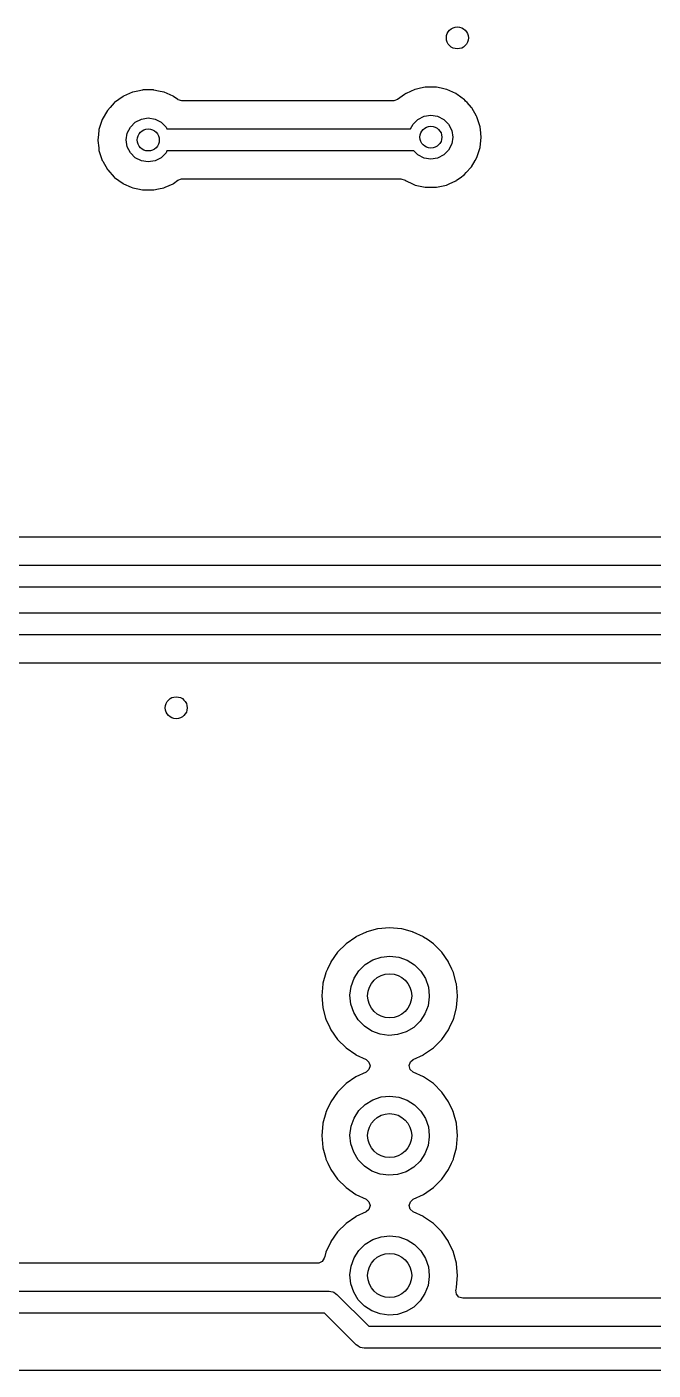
# Model space of a CAD drawing. Extents: x 61 to 228, y -146 to -45.
# Drawn here: x 166.71 to 178.08, y -121.25 to -96.85 of the extents above; entities that cross this region are included whole.
import ezdxf

# ---------------------------------------------------------------- set-up
doc = ezdxf.new("R2010")
doc.units = 0
doc.layers.add('BLACK', color=7, linetype='CONTINUOUS')

msp = doc.modelspace()

# ---------------------------------------------------------------- linework, layer by layer
at = {"layer": 'BLACK', "linetype": 'CONTINUOUS'}
for p, q in [((168.622, -98.0415), (168.459, -98.1138)), ((168.628, -98.0388), (168.622, -98.0415)), ((168.622, -98.0415), (168.622, -98.0415)), ((168.721, -98.019), (168.628, -98.0388)), ((168.808, -98.0005), (168.721, -98.019)), ((168.815, -97.9991), (168.808, -98.0005)), ((168.808, -98.0005), (168.808, -98.0005)), ((169.005, -97.9991), (168.815, -97.9991)), ((169.012, -98.0005), (169.005, -97.9991)), ((169.099, -98.019), (169.012, -98.0005)), ((169.012, -98.0005), (169.012, -98.0005)), ((169.192, -98.0388), (169.099, -98.019)), ((169.198, -98.0415), (169.192, -98.0388)), ((169.361, -98.1138), (169.198, -98.0415)), ((169.198, -98.0415), (169.198, -98.0415)), ((173.579, -98.0696), (173.562, -98.0816)), ((173.584, -98.0657), (173.579, -98.0696)), ((173.579, -98.0696), (173.579, -98.0696)), ((173.59, -98.063), (173.584, -98.0657)), ((173.752, -97.9907), (173.59, -98.063)), ((173.59, -98.063), (173.59, -98.063)), ((173.759, -97.988), (173.752, -97.9907)), ((173.752, -97.9907), (173.752, -97.9907)), ((173.852, -97.9682), (173.759, -97.988)), ((173.939, -97.9497), (173.852, -97.9682)), ((173.945, -97.9483), (173.939, -97.9497)), ((173.939, -97.9497), (173.939, -97.9497)), ((174.136, -97.9483), (173.945, -97.9483)), ((174.143, -97.9497), (174.136, -97.9483)), ((174.23, -97.9682), (174.143, -97.9497)), ((174.143, -97.9497), (174.143, -97.9497)), ((174.323, -97.988), (174.23, -97.9682)), ((174.329, -97.9907), (174.323, -97.988)), ((174.492, -98.063), (174.329, -97.9907)), ((174.329, -97.9907), (174.329, -97.9907)), ((174.498, -98.0657), (174.492, -98.063)), ((174.492, -98.063), (174.492, -98.063)), ((174.503, -98.0696), (174.498, -98.0657)), ((174.519, -98.0816), (174.503, -98.0696)), ((174.503, -98.0696), (174.503, -98.0696)), ((168.294, -98.2336), (168.221, -98.3149)), ((168.299, -98.2287), (168.294, -98.2336)), ((168.294, -98.2336), (168.294, -98.2336)), ((168.453, -98.1165), (168.299, -98.2287)), ((168.459, -98.1138), (168.453, -98.1165)), ((168.459, -98.1138), (168.459, -98.1138)), ((169.367, -98.1165), (169.361, -98.1138)), ((169.361, -98.1138), (169.361, -98.1138)), ((169.372, -98.1204), (169.367, -98.1165)), ((169.447, -98.175), (169.372, -98.1204)), ((169.372, -98.1204), (169.372, -98.1204)), ((169.453, -98.1791), (169.447, -98.175)), ((169.521, -98.1991), (169.453, -98.1791)), ((173.359, -98.1991), (169.521, -98.1991)), ((173.367, -98.1989), (173.359, -98.1991)), ((173.434, -98.175), (173.367, -98.1989)), ((173.435, -98.1741), (173.434, -98.175)), ((173.562, -98.0816), (173.435, -98.1741)), ((174.652, -98.1779), (174.519, -98.0816)), ((174.656, -98.1828), (174.652, -98.1779)), ((174.672, -98.2), (174.656, -98.1828)), ((174.656, -98.1828), (174.656, -98.1828)), ((174.698, -98.2287), (174.672, -98.2)), ((174.78, -98.3199), (174.698, -98.2287)), ((168.075, -98.536), (168.016, -98.7177)), ((168.171, -98.3707), (168.075, -98.536)), ((168.221, -98.3149), (168.171, -98.3707)), ((168.675, -98.584), (168.786, -98.5272)), ((168.786, -98.5272), (168.91, -98.5076)), ((168.91, -98.5076), (169.034, -98.5272)), ((169.034, -98.5272), (169.145, -98.584)), ((173.717, -98.6217), (173.806, -98.5332)), ((173.806, -98.5332), (173.917, -98.4764)), ((173.917, -98.4764), (174.041, -98.4568)), ((174.041, -98.4568), (174.164, -98.4764)), ((174.164, -98.4764), (174.276, -98.5332)), ((174.276, -98.5332), (174.364, -98.6217)), ((174.783, -98.3256), (174.78, -98.3199)), ((174.87, -98.4755), (174.783, -98.3256)), ((174.875, -98.4852), (174.87, -98.4755)), ((174.934, -98.6669), (174.875, -98.4852)), ((168.016, -98.7242), (168.006, -98.8148)), ((168.016, -98.7177), (168.016, -98.7242)), ((168.016, -98.7242), (168.016, -98.7242)), ((168.51, -98.9076), (168.53, -98.784)), ((168.53, -98.784), (168.586, -98.6725)), ((168.586, -98.6725), (168.675, -98.584)), ((169.145, -98.584), (169.234, -98.6725)), ((169.234, -98.6725), (169.251, -98.7076)), ((169.251, -98.7076), (173.673, -98.7076)), ((173.673, -98.7076), (173.717, -98.6217)), ((174.364, -98.6217), (174.421, -98.7332)), ((174.421, -98.7332), (174.441, -98.8568)), ((174.935, -98.6734), (174.934, -98.6669)), ((174.94, -98.7177), (174.935, -98.6734)), ((174.935, -98.6734), (174.935, -98.6734)), ((174.954, -98.8568), (174.94, -98.7177)), ((168.006, -98.8148), (167.996, -98.9076)), ((167.996, -98.9076), (167.997, -98.9142)), ((167.997, -98.9142), (168.012, -99.053)), ((168.53, -99.0312), (168.51, -98.9076)), ((168.586, -99.1427), (168.53, -99.0312)), ((174.421, -98.9804), (174.364, -99.0919)), ((174.441, -98.8568), (174.421, -98.9804)), ((174.934, -99.0467), (174.935, -99.0392)), ((174.935, -99.0392), (174.954, -98.8634)), ((174.954, -98.8634), (174.954, -98.8568)), ((168.012, -99.053), (168.016, -99.0975)), ((168.016, -99.0975), (168.075, -99.2792)), ((168.075, -99.2792), (168.079, -99.2849)), ((168.079, -99.2849), (168.079, -99.2849)), ((168.079, -99.2849), (168.084, -99.2942)), ((168.675, -99.2312), (168.586, -99.1427)), ((168.786, -99.288), (168.675, -99.2312)), ((168.91, -99.3076), (168.786, -99.288)), ((169.034, -99.288), (168.91, -99.3076)), ((169.145, -99.2312), (169.034, -99.288)), ((169.234, -99.1427), (169.145, -99.2312)), ((169.251, -99.1076), (169.234, -99.1427)), ((173.733, -99.1076), (169.251, -99.1076)), ((173.806, -99.1804), (173.733, -99.1076)), ((173.917, -99.2372), (173.806, -99.1804)), ((174.041, -99.2568), (173.917, -99.2372)), ((174.164, -99.2372), (174.041, -99.2568)), ((174.276, -99.1804), (174.164, -99.2372)), ((174.364, -99.0919), (174.276, -99.1804)), ((174.78, -99.3937), (174.845, -99.2806)), ((174.845, -99.2806), (174.875, -99.2284)), ((174.875, -99.2284), (174.934, -99.0467)), ((168.084, -99.2942), (168.171, -99.4445)), ((168.171, -99.4445), (168.175, -99.4495)), ((168.175, -99.4495), (168.175, -99.4495)), ((168.175, -99.4495), (168.294, -99.5816)), ((174.652, -99.5357), (174.685, -99.4988)), ((174.685, -99.4988), (174.775, -99.3987)), ((174.775, -99.3987), (174.78, -99.3937)), ((174.775, -99.3987), (174.775, -99.3987)), ((168.294, -99.5816), (168.299, -99.5865)), ((168.299, -99.5865), (168.453, -99.6987)), ((168.453, -99.6987), (168.459, -99.7014)), ((168.459, -99.7014), (168.459, -99.7014)), ((168.459, -99.7014), (168.603, -99.7653)), ((168.603, -99.7653), (168.628, -99.7764)), ((168.628, -99.7764), (168.721, -99.7962)), ((169.099, -99.7962), (169.192, -99.7764)), ((169.192, -99.7764), (169.217, -99.7653)), ((169.217, -99.7653), (169.361, -99.7014)), ((169.361, -99.7014), (169.367, -99.6987)), ((169.361, -99.7014), (169.361, -99.7014)), ((169.367, -99.6987), (169.447, -99.6402)), ((169.447, -99.6402), (169.514, -99.6163)), ((169.514, -99.6163), (169.521, -99.6161)), ((169.521, -99.6161), (173.499, -99.6161)), ((173.499, -99.6161), (173.573, -99.6402)), ((173.573, -99.6402), (173.584, -99.6479)), ((173.584, -99.6479), (173.59, -99.6506)), ((173.59, -99.6506), (173.59, -99.6506)), ((173.59, -99.6506), (173.71, -99.7042)), ((173.71, -99.7042), (173.759, -99.7256)), ((173.759, -99.7256), (173.845, -99.7439)), ((173.845, -99.7439), (173.939, -99.7639)), ((173.939, -99.7639), (173.939, -99.7639)), ((173.939, -99.7639), (173.945, -99.7653)), ((173.945, -99.7653), (174.136, -99.7653)), ((174.136, -99.7653), (174.143, -99.7639)), ((174.143, -99.7639), (174.237, -99.7439)), ((174.143, -99.7639), (174.143, -99.7639)), ((174.237, -99.7439), (174.323, -99.7256)), ((174.323, -99.7256), (174.371, -99.7042)), ((174.371, -99.7042), (174.492, -99.6506)), ((174.492, -99.6506), (174.498, -99.6479)), ((174.492, -99.6506), (174.492, -99.6506)), ((174.498, -99.6479), (174.508, -99.6402)), ((174.508, -99.6402), (174.571, -99.5947)), ((174.571, -99.5947), (174.652, -99.5357)), ((168.721, -99.7962), (168.808, -99.8147)), ((168.808, -99.8147), (168.808, -99.8147)), ((168.808, -99.8147), (168.815, -99.8161)), ((168.815, -99.8161), (169.005, -99.8161)), ((169.005, -99.8161), (169.012, -99.8147)), ((169.012, -99.8147), (169.099, -99.7962)), ((169.012, -99.8147), (169.012, -99.8147)), ((181.311, -106.122), (157.316, -106.122)), ((157.053, -106.63), (181.704, -106.63)), ((181.706, -107.03), (156.97, -107.03)), ((157.276, -107.496), (181.647, -107.496)), ((181.564, -107.896), (157.276, -107.896)), ((157.546, -108.404), (181.301, -108.404)), ((172.677, -113.383), (172.501, -113.506)), ((172.682, -113.38), (172.677, -113.383)), ((172.867, -113.294), (172.682, -113.38)), ((172.682, -113.38), (172.682, -113.38)), ((172.872, -113.292), (172.867, -113.294)), ((172.867, -113.294), (172.867, -113.294)), ((172.877, -113.29), (172.872, -113.292)), ((173.074, -113.237), (172.877, -113.29)), ((172.877, -113.29), (172.877, -113.29)), ((173.079, -113.236), (173.074, -113.237)), ((173.074, -113.237), (173.074, -113.237)), ((173.293, -113.217), (173.079, -113.236)), ((173.508, -113.236), (173.293, -113.217)), ((173.513, -113.237), (173.508, -113.236)), ((173.71, -113.29), (173.513, -113.237)), ((173.513, -113.237), (173.513, -113.237)), ((173.715, -113.292), (173.71, -113.29)), ((173.71, -113.29), (173.71, -113.29)), ((173.72, -113.294), (173.715, -113.292)), ((173.905, -113.38), (173.72, -113.294)), ((173.72, -113.294), (173.72, -113.294)), ((173.91, -113.383), (173.905, -113.38)), ((173.905, -113.38), (173.905, -113.38)), ((173.979, -113.431), (173.91, -113.383)), ((174.086, -113.506), (173.979, -113.431)), ((172.349, -113.658), (172.225, -113.834)), ((172.501, -113.506), (172.349, -113.658)), ((174.238, -113.658), (174.086, -113.506)), ((174.361, -113.834), (174.238, -113.658)), ((172.223, -113.839), (172.162, -113.969)), ((172.225, -113.834), (172.223, -113.839)), ((172.223, -113.839), (172.223, -113.839)), ((172.735, -113.995), (172.85, -113.883)), ((172.85, -113.883), (172.987, -113.799)), ((172.987, -113.799), (173.139, -113.747)), ((173.139, -113.747), (173.298, -113.731)), ((173.298, -113.731), (173.458, -113.75)), ((173.458, -113.75), (173.609, -113.803)), ((173.609, -113.803), (173.745, -113.889)), ((173.745, -113.889), (173.858, -114.003)), ((174.364, -113.839), (174.361, -113.834)), ((174.424, -113.969), (174.364, -113.839)), ((174.364, -113.839), (174.364, -113.839)), ((172.133, -114.034), (172.083, -114.219)), ((172.135, -114.029), (172.133, -114.034)), ((172.133, -114.034), (172.133, -114.034)), ((172.162, -113.969), (172.135, -114.029)), ((172.594, -114.281), (172.648, -114.13)), ((172.648, -114.13), (172.735, -113.995)), ((173.858, -114.003), (173.943, -114.139)), ((173.943, -114.139), (173.996, -114.291)), ((174.452, -114.029), (174.424, -113.969)), ((174.454, -114.034), (174.452, -114.029)), ((174.503, -114.219), (174.454, -114.034)), ((174.454, -114.034), (174.454, -114.034)), ((172.079, -114.236), (172.06, -114.45)), ((172.083, -114.219), (172.079, -114.236)), ((172.573, -114.44), (172.594, -114.281)), ((173.996, -114.291), (174.013, -114.45)), ((174.508, -114.236), (174.503, -114.219)), ((174.527, -114.45), (174.508, -114.236)), ((172.06, -114.45), (172.079, -114.665)), ((172.589, -114.6), (172.573, -114.44)), ((172.64, -114.753), (172.589, -114.6)), ((173.991, -114.63), (173.934, -114.78)), ((174.013, -114.471), (173.991, -114.63)), ((174.013, -114.45), (174.013, -114.471)), ((174.508, -114.665), (174.525, -114.466)), ((174.525, -114.466), (174.527, -114.45)), ((172.079, -114.665), (172.08, -114.67)), ((172.08, -114.67), (172.08, -114.67)), ((172.08, -114.67), (172.13, -114.855)), ((172.13, -114.855), (172.135, -114.872)), ((172.135, -114.872), (172.137, -114.877)), ((172.137, -114.877), (172.137, -114.877)), ((172.137, -114.877), (172.207, -115.029)), ((172.723, -114.89), (172.64, -114.753)), ((172.834, -115.005), (172.723, -114.89)), ((173.934, -114.78), (173.845, -114.913)), ((174.379, -115.029), (174.45, -114.877)), ((174.45, -114.877), (174.452, -114.872)), ((174.45, -114.877), (174.45, -114.877)), ((174.452, -114.872), (174.457, -114.855)), ((174.457, -114.855), (174.506, -114.67)), ((174.506, -114.67), (174.508, -114.665)), ((174.506, -114.67), (174.506, -114.67)), ((172.207, -115.029), (172.225, -115.067)), ((172.225, -115.067), (172.349, -115.243)), ((172.969, -115.093), (172.834, -115.005)), ((173.119, -115.149), (172.969, -115.093)), ((173.591, -115.106), (173.438, -115.156)), ((173.729, -115.024), (173.591, -115.106)), ((173.845, -114.913), (173.729, -115.024)), ((174.238, -115.243), (174.361, -115.067)), ((174.361, -115.067), (174.379, -115.029)), ((172.349, -115.243), (172.501, -115.395)), ((173.278, -115.17), (173.119, -115.149)), ((173.438, -115.156), (173.278, -115.17)), ((174.086, -115.395), (174.238, -115.243)), ((172.501, -115.395), (172.677, -115.518)), ((172.677, -115.518), (172.682, -115.521)), ((172.682, -115.521), (172.682, -115.521)), ((172.682, -115.521), (172.865, -115.606)), ((172.865, -115.606), (172.918, -115.653)), ((173.669, -115.652), (173.722, -115.606)), ((173.722, -115.606), (173.905, -115.521)), ((173.905, -115.521), (173.91, -115.518)), ((173.905, -115.521), (173.905, -115.521)), ((173.91, -115.518), (174.086, -115.395)), ((172.865, -115.835), (172.682, -115.92)), ((172.917, -115.789), (172.865, -115.835)), ((172.938, -115.721), (172.917, -115.789)), ((172.918, -115.653), (172.938, -115.721)), ((173.649, -115.719), (173.669, -115.652)), ((173.668, -115.788), (173.649, -115.719)), ((173.722, -115.835), (173.668, -115.788)), ((173.905, -115.92), (173.722, -115.835)), ((172.501, -116.046), (172.349, -116.198)), ((172.677, -115.923), (172.501, -116.046)), ((172.682, -115.92), (172.677, -115.923)), ((172.682, -115.92), (172.682, -115.92)), ((173.91, -115.923), (173.905, -115.92)), ((173.905, -115.92), (173.905, -115.92)), ((174.086, -116.046), (173.91, -115.923)), ((174.238, -116.198), (174.086, -116.046)), ((172.349, -116.198), (172.225, -116.374)), ((172.85, -116.423), (172.987, -116.339)), ((172.987, -116.339), (173.139, -116.287)), ((173.139, -116.287), (173.298, -116.271)), ((173.298, -116.271), (173.458, -116.29)), ((173.458, -116.29), (173.609, -116.343)), ((173.609, -116.343), (173.745, -116.429)), ((174.361, -116.374), (174.238, -116.198)), ((172.133, -116.574), (172.082, -116.766)), ((172.135, -116.569), (172.133, -116.574)), ((172.133, -116.574), (172.133, -116.574)), ((172.149, -116.538), (172.135, -116.569)), ((172.223, -116.379), (172.149, -116.538)), ((172.225, -116.374), (172.223, -116.379)), ((172.223, -116.379), (172.223, -116.379)), ((172.648, -116.67), (172.735, -116.535)), ((172.735, -116.535), (172.85, -116.423)), ((173.745, -116.429), (173.858, -116.543)), ((173.858, -116.543), (173.943, -116.679)), ((174.364, -116.379), (174.361, -116.374)), ((174.438, -116.538), (174.364, -116.379)), ((174.364, -116.379), (174.364, -116.379)), ((174.452, -116.569), (174.438, -116.538)), ((174.454, -116.574), (174.452, -116.569)), ((174.505, -116.766), (174.454, -116.574)), ((174.454, -116.574), (174.454, -116.574)), ((172.079, -116.776), (172.06, -116.99)), ((172.082, -116.766), (172.079, -116.776)), ((172.573, -116.98), (172.594, -116.821)), ((172.594, -116.821), (172.648, -116.67)), ((173.943, -116.679), (173.996, -116.831)), ((173.996, -116.831), (174.013, -116.99)), ((174.508, -116.776), (174.505, -116.766)), ((174.527, -116.99), (174.508, -116.776)), ((172.06, -116.99), (172.079, -117.205)), ((172.589, -117.14), (172.573, -116.98)), ((174.013, -117.011), (173.991, -117.17)), ((174.013, -116.99), (174.013, -117.011)), ((174.508, -117.205), (174.527, -116.99)), ((172.079, -117.205), (172.08, -117.21)), ((172.08, -117.21), (172.08, -117.21)), ((172.08, -117.21), (172.126, -117.38)), ((172.64, -117.293), (172.589, -117.14)), ((172.723, -117.43), (172.64, -117.293)), ((173.934, -117.32), (173.845, -117.453)), ((173.991, -117.17), (173.934, -117.32)), ((174.461, -117.38), (174.506, -117.21)), ((174.506, -117.21), (174.508, -117.205)), ((174.506, -117.21), (174.506, -117.21)), ((172.126, -117.38), (172.135, -117.412)), ((172.135, -117.412), (172.137, -117.417)), ((172.137, -117.417), (172.137, -117.417)), ((172.137, -117.417), (172.172, -117.493)), ((172.172, -117.493), (172.225, -117.607)), ((172.834, -117.545), (172.723, -117.43)), ((172.969, -117.633), (172.834, -117.545)), ((173.729, -117.564), (173.591, -117.646)), ((173.845, -117.453), (173.729, -117.564)), ((174.361, -117.607), (174.415, -117.493)), ((174.415, -117.493), (174.45, -117.417)), ((174.45, -117.417), (174.452, -117.412)), ((174.45, -117.417), (174.45, -117.417)), ((174.452, -117.412), (174.461, -117.38)), ((172.225, -117.607), (172.349, -117.783)), ((172.349, -117.783), (172.501, -117.935)), ((173.119, -117.689), (172.969, -117.633)), ((173.278, -117.71), (173.119, -117.689)), ((173.438, -117.696), (173.278, -117.71)), ((173.591, -117.646), (173.438, -117.696)), ((174.086, -117.935), (174.238, -117.783)), ((174.238, -117.783), (174.361, -117.607)), ((172.501, -117.935), (172.677, -118.058)), ((172.677, -118.058), (172.682, -118.061)), ((172.682, -118.061), (172.682, -118.061)), ((172.682, -118.061), (172.865, -118.146)), ((173.722, -118.146), (173.905, -118.061)), ((173.905, -118.061), (173.91, -118.058)), ((173.905, -118.061), (173.905, -118.061)), ((173.91, -118.058), (174.086, -117.935)), ((172.865, -118.146), (172.918, -118.193)), ((172.938, -118.261), (172.917, -118.329)), ((172.918, -118.193), (172.938, -118.261)), ((173.649, -118.259), (173.669, -118.192)), ((173.668, -118.328), (173.649, -118.259)), ((173.669, -118.192), (173.722, -118.146)), ((172.677, -118.463), (172.501, -118.586)), ((172.682, -118.46), (172.677, -118.463)), ((172.865, -118.375), (172.682, -118.46)), ((172.682, -118.46), (172.682, -118.46)), ((172.917, -118.329), (172.865, -118.375)), ((173.722, -118.375), (173.668, -118.328)), ((173.905, -118.46), (173.722, -118.375)), ((173.91, -118.463), (173.905, -118.46)), ((173.905, -118.46), (173.905, -118.46)), ((174.086, -118.586), (173.91, -118.463)), ((172.349, -118.738), (172.225, -118.914)), ((172.501, -118.586), (172.349, -118.738)), ((174.238, -118.738), (174.086, -118.586)), ((174.361, -118.914), (174.238, -118.738)), ((172.223, -118.919), (172.137, -119.104)), ((172.225, -118.914), (172.223, -118.919)), ((172.223, -118.919), (172.223, -118.919)), ((172.735, -119.075), (172.85, -118.963)), ((172.85, -118.963), (172.987, -118.879)), ((172.987, -118.879), (173.139, -118.827)), ((173.139, -118.827), (173.298, -118.811)), ((173.298, -118.811), (173.458, -118.83)), ((173.458, -118.83), (173.609, -118.883)), ((173.609, -118.883), (173.745, -118.969)), ((173.745, -118.969), (173.858, -119.083)), ((174.364, -118.919), (174.361, -118.914)), ((174.45, -119.104), (174.364, -118.919)), ((174.364, -118.919), (174.364, -118.919)), ((172.07, -119.274), (172.006, -119.305)), ((172.107, -119.213), (172.07, -119.274)), ((172.114, -119.184), (172.107, -119.213)), ((172.135, -119.109), (172.114, -119.184)), ((172.137, -119.104), (172.135, -119.109)), ((172.137, -119.104), (172.137, -119.104)), ((172.594, -119.361), (172.648, -119.21)), ((172.648, -119.21), (172.735, -119.075)), ((173.858, -119.083), (173.943, -119.219)), ((173.943, -119.219), (173.996, -119.371)), ((174.452, -119.109), (174.45, -119.104)), ((174.454, -119.114), (174.452, -119.109)), ((174.504, -119.304), (174.454, -119.114)), ((174.454, -119.114), (174.454, -119.114)), ((171.985, -119.306), (145.027, -119.306)), ((172.006, -119.305), (171.985, -119.306)), ((172.573, -119.52), (172.594, -119.361)), ((172.589, -119.68), (172.573, -119.52)), ((173.996, -119.371), (174.013, -119.53)), ((174.013, -119.53), (174.013, -119.551)), ((174.508, -119.316), (174.504, -119.304)), ((174.527, -119.53), (174.508, -119.316)), ((174.508, -119.745), (174.527, -119.53)), ((172.64, -119.833), (172.589, -119.68)), ((173.991, -119.71), (173.934, -119.86)), ((174.013, -119.551), (173.991, -119.71)), ((174.498, -119.783), (174.506, -119.75)), ((174.506, -119.75), (174.508, -119.745)), ((174.506, -119.75), (174.506, -119.75)), ((144.66, -119.815), (172.195, -119.815)), ((172.195, -119.815), (172.228, -119.822)), ((172.228, -119.822), (172.261, -119.826)), ((172.261, -119.826), (172.271, -119.832)), ((172.271, -119.832), (172.282, -119.835)), ((172.282, -119.835), (172.308, -119.856)), ((172.308, -119.856), (172.336, -119.874)), ((172.336, -119.874), (172.913, -120.45)), ((172.723, -119.97), (172.64, -119.833)), ((172.834, -120.085), (172.723, -119.97)), ((173.845, -119.993), (173.729, -120.104)), ((173.934, -119.86), (173.845, -119.993)), ((174.495, -119.798), (174.498, -119.783)), ((174.505, -119.868), (174.495, -119.798)), ((174.551, -119.922), (174.505, -119.868)), ((174.619, -119.942), (174.551, -119.922)), ((178.95, -119.942), (174.619, -119.942)), ((172.112, -120.215), (144.5, -120.215)), ((172.688, -120.791), (172.112, -120.215)), ((172.969, -120.173), (172.834, -120.085)), ((173.119, -120.229), (172.969, -120.173)), ((173.278, -120.25), (173.119, -120.229)), ((173.438, -120.236), (173.278, -120.25)), ((173.591, -120.186), (173.438, -120.236)), ((173.729, -120.104), (173.591, -120.186)), ((172.913, -120.45), (179.213, -120.45)), ((172.717, -120.809), (172.688, -120.791)), ((172.743, -120.83), (172.717, -120.809)), ((172.754, -120.833), (172.743, -120.83)), ((172.764, -120.839), (172.754, -120.833)), ((172.797, -120.843), (172.764, -120.839)), ((172.829, -120.85), (172.797, -120.843)), ((179.296, -120.85), (172.829, -120.85)), ((143.376, -121.249), (198.916, -121.249))]:
    msp.add_line(p, q, dxfattribs=at)
at = {"layer": 'BLACK'}
for centre, radius in [((174.523, -97.0534), 0.2), ((168.91, -98.9076), 0.2), ((174.041, -98.8568), 0.2), ((169.418, -109.22), 0.2), ((173.293, -114.45), 0.4), ((173.293, -116.99), 0.4), ((173.293, -119.53), 0.4)]:
    msp.add_circle(centre, radius, dxfattribs=at)

doc.saveas('drawing.dxf')
